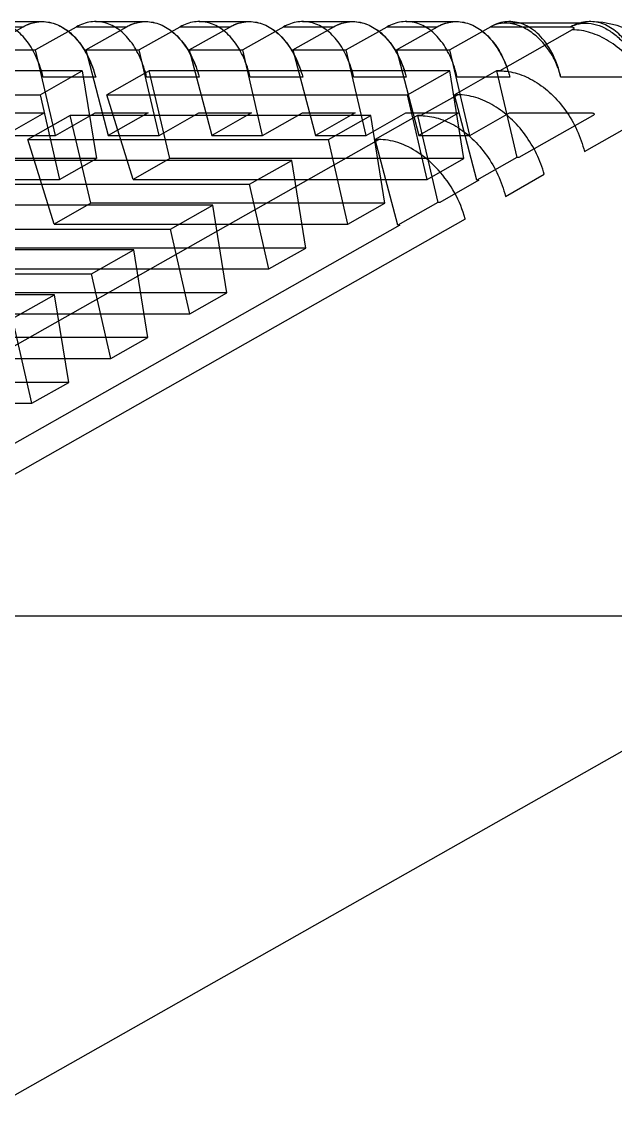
# Model space of a CAD drawing. Header units: millimetres. Extents: x 29 to 396, y -34 to 225.
# Drawn here: x 361.38 to 375, y 122.61 to 147.34 of the extents above; entities that cross this region are included whole.
import ezdxf

# ---------------------------------------------------------------- set-up
doc = ezdxf.new("R2010")
doc.units = ezdxf.units.MM
doc.layers.get('0').update_dxf_attribs({"lineweight": 0})

msp = doc.modelspace()

# ---------------------------------------------------------------- linework, layer by layer
at = {"color": 0, "linetype": 'Continuous', "lineweight": 25}
for p, q in [((360.269, 147.217), (361.418, 147.217)), ((360.481, 146.687), (361.478, 147.251)), ((360.706, 147.338), (361.859, 147.338)), ((362.704, 147.249), (361.707, 146.687)), ((362.643, 147.217), (363.792, 147.217)), ((362.856, 146.687), (363.853, 147.251)), ((363.081, 147.338), (364.234, 147.338)), ((365.079, 147.249), (364.082, 146.687)), ((365.018, 147.217), (366.167, 147.217)), ((365.231, 146.687), (366.227, 147.251)), ((365.456, 147.338), (366.609, 147.338)), ((367.454, 147.249), (366.457, 146.687)), ((367.393, 147.217), (368.542, 147.217)), ((367.606, 146.687), (368.602, 147.251)), ((367.83, 147.338), (368.984, 147.338)), ((369.828, 147.249), (368.831, 146.687)), ((369.768, 147.217), (370.917, 147.217)), ((369.98, 146.687), (370.977, 147.251)), ((370.205, 147.338), (371.358, 147.338)), ((372.203, 147.249), (371.206, 146.687)), ((372.142, 147.217), (373.981, 147.217)), ((374.013, 147.149), (372.352, 146.208)), ((374.318, 147.303), (372.478, 147.303)), ((360.481, 146.687), (361.707, 146.687)), ((362.162, 144.727), (361.707, 146.687)), ((362.856, 146.687), (364.082, 146.687)), ((362.856, 146.687), (363.373, 144.727)), ((364.537, 144.727), (364.082, 146.687)), ((365.231, 146.687), (366.457, 146.687)), ((365.231, 146.687), (365.748, 144.727)), ((366.912, 144.727), (366.457, 146.687)), ((367.606, 146.687), (368.831, 146.687)), ((367.606, 146.687), (368.123, 144.727)), ((369.286, 144.727), (368.831, 146.687)), ((369.98, 146.687), (371.206, 146.687)), ((369.98, 146.687), (370.497, 144.727)), ((371.661, 144.727), (371.206, 146.687)), ((362.777, 146.208), (354.886, 146.208)), ((361.81, 145.661), (362.777, 146.208)), ((362.777, 146.208), (363.101, 144.2)), ((364.309, 146.208), (363.342, 145.661)), ((371.203, 146.208), (364.309, 146.208)), ((364.787, 144.2), (364.309, 146.208)), ((370.237, 145.661), (371.203, 146.208)), ((371.528, 144.2), (371.203, 146.208)), ((372.276, 146.208), (371.309, 145.661)), ((372.352, 146.208), (372.276, 146.208)), ((372.276, 146.208), (372.429, 146.205)), ((372.276, 146.208), (372.744, 144.221)), ((363.084, 146.064), (361.877, 146.064)), ((365.459, 146.064), (364.252, 146.064)), ((367.833, 146.064), (366.627, 146.064)), ((370.208, 146.064), (369.001, 146.064)), ((372.583, 146.064), (371.376, 146.064)), ((375.618, 146.064), (373.751, 146.064)), ((353.92, 145.661), (361.81, 145.661)), ((361.81, 145.661), (362.256, 143.722)), ((363.342, 145.661), (370.237, 145.661)), ((363.941, 143.722), (363.342, 145.661)), ((370.682, 143.722), (370.237, 145.661)), ((371.386, 145.661), (370.54, 145.182)), ((371.309, 145.661), (371.386, 145.661)), ((371.826, 143.701), (371.309, 145.661)), ((371.386, 145.661), (371.373, 145.661)), ((360.7, 145.244), (361.911, 145.244)), ((361.911, 145.244), (360.998, 144.727)), ((362.497, 145.182), (361.53, 144.635)), ((362.162, 144.727), (363.075, 145.244)), ((369.391, 145.182), (362.497, 145.182)), ((362.975, 143.174), (362.497, 145.182)), ((363.075, 145.244), (364.286, 145.244)), ((364.286, 145.244), (363.373, 144.727)), ((364.537, 144.727), (365.45, 145.244)), ((365.45, 145.244), (366.661, 145.244)), ((366.661, 145.244), (365.748, 144.727)), ((366.912, 144.727), (367.824, 145.244)), ((367.824, 145.244), (369.035, 145.244)), ((369.035, 145.244), (368.123, 144.727)), ((368.425, 144.635), (369.391, 145.182)), ((369.286, 144.727), (370.199, 145.244)), ((369.716, 143.174), (369.391, 145.182)), ((370.464, 145.182), (369.497, 144.635)), ((370.199, 145.244), (371.41, 145.244)), ((370.54, 145.182), (370.464, 145.182)), ((370.464, 145.182), (370.617, 145.179)), ((370.464, 145.182), (370.932, 143.195)), ((371.41, 145.244), (370.497, 144.727)), ((371.661, 144.727), (372.574, 145.244)), ((372.574, 145.244), (374.443, 145.244)), ((374.476, 145.175), (372.791, 144.221)), ((374.291, 144.358), (375.975, 145.312)), ((360.998, 144.727), (362.162, 144.727)), ((363.373, 144.727), (364.537, 144.727)), ((365.748, 144.727), (366.912, 144.727)), ((368.123, 144.727), (369.286, 144.727)), ((370.497, 144.727), (371.661, 144.727)), ((354.232, 135.947), (369.574, 144.635)), ((361.53, 144.635), (368.425, 144.635)), ((362.129, 142.695), (361.53, 144.635)), ((368.87, 142.695), (368.425, 144.635)), ((369.497, 144.635), (369.574, 144.635)), ((370.014, 142.675), (369.497, 144.635)), ((363.101, 144.2), (355.364, 144.2)), ((367.579, 144.156), (360.685, 144.156)), ((362.256, 143.722), (363.101, 144.2)), ((364.787, 144.2), (363.941, 143.722)), ((371.528, 144.2), (364.787, 144.2)), ((366.613, 143.608), (367.579, 144.156)), ((367.904, 142.148), (367.579, 144.156)), ((370.682, 143.722), (371.528, 144.2)), ((372.744, 144.221), (371.826, 143.701)), ((372.791, 144.221), (372.744, 144.221)), ((354.519, 143.722), (362.256, 143.722)), ((363.941, 143.722), (370.682, 143.722)), ((371.873, 143.701), (370.979, 143.195)), ((371.826, 143.701), (371.873, 143.701)), ((372.479, 143.332), (373.37, 143.837)), ((359.718, 143.608), (366.613, 143.608)), ((367.058, 141.669), (366.613, 143.608)), ((362.975, 143.174), (362.129, 142.695)), ((369.716, 143.174), (362.975, 143.174)), ((368.87, 142.695), (369.716, 143.174)), ((370.932, 143.195), (370.014, 142.675)), ((370.979, 143.195), (370.932, 143.195)), ((365.767, 143.13), (358.873, 143.13)), ((364.801, 142.582), (365.767, 143.13)), ((366.092, 141.122), (365.767, 143.13)), ((371.558, 142.811), (356.171, 134.097)), ((362.129, 142.695), (368.87, 142.695)), ((370.061, 142.675), (362.366, 138.317)), ((370.014, 142.675), (370.061, 142.675)), ((371.558, 142.811), (371.555, 142.82)), ((357.906, 142.582), (364.801, 142.582)), ((365.246, 140.643), (364.801, 142.582)), ((363.955, 142.104), (357.061, 142.104)), ((367.904, 142.148), (361.163, 142.148)), ((362.989, 141.556), (363.955, 142.104)), ((364.28, 140.096), (363.955, 142.104)), ((367.058, 141.669), (367.904, 142.148)), ((360.317, 141.669), (367.058, 141.669)), ((356.094, 141.556), (362.989, 141.556)), ((363.434, 139.617), (362.989, 141.556)), ((362.143, 141.077), (355.249, 141.077)), ((366.092, 141.122), (359.35, 141.122)), ((361.177, 140.53), (362.143, 141.077)), ((362.468, 139.07), (362.143, 141.077)), ((365.246, 140.643), (366.092, 141.122)), ((358.505, 140.643), (365.246, 140.643)), ((361.622, 138.591), (361.177, 140.53)), ((364.28, 140.096), (357.538, 140.096)), ((363.434, 139.617), (364.28, 140.096)), ((356.693, 139.617), (363.434, 139.617)), ((362.468, 139.07), (355.726, 139.07)), ((361.622, 138.591), (362.468, 139.07)), ((354.881, 138.591), (361.622, 138.591)), ((362.366, 138.317), (354.67, 133.96)), ((332.672, 133.72), (378.712, 133.72)), ((354.896, 119.15), (379.117, 132.865))]:
    msp.add_line(p, q, dxfattribs=at)
msp.add_lwpolyline([(376.43, 145.818), (376.261, 146.254), (376.012, 146.62), (375.708, 146.909), (375.377, 147.117), (375.04, 147.249), (374.716, 147.319), (374.418, 147.338)], dxfattribs=at)
for points, knots in [([(361.877, 146.064), (361.841, 146.217), (361.747, 146.504), (361.534, 146.88), (361.261, 147.162), (360.939, 147.328), (360.588, 147.354), (360.369, 147.274), (360.269, 147.217)], [0, 0, 0, 0, 0.470103, 0.901949, 1.28535, 1.631531, 1.964069, 2.311084, 2.311084, 2.311084, 2.311084]), ([(361.418, 147.217), (361.516, 147.273), (361.731, 147.351), (362.08, 147.332), (362.41, 147.174), (362.7, 146.897), (362.935, 146.517), (363.042, 146.222), (363.084, 146.064)], [0, 0, 0, 0, 0.338281, 0.670131, 1.020052, 1.412331, 1.857885, 2.347843, 2.347843, 2.347843, 2.347843]), ([(361.478, 147.251), (361.584, 147.299), (361.811, 147.362), (362.163, 147.303), (362.469, 147.125), (362.724, 146.851), (362.941, 146.497), (363.04, 146.217), (363.084, 146.064)], [0, 0, 0, 0, 0.348835, 0.686672, 1.040078, 1.392626, 1.799678, 2.277106, 2.277106, 2.277106, 2.277106]), ([(364.252, 146.064), (364.216, 146.217), (364.122, 146.504), (363.909, 146.88), (363.636, 147.162), (363.314, 147.328), (362.963, 147.354), (362.744, 147.274), (362.643, 147.217)], [0, 0, 0, 0, 0.470103, 0.901949, 1.28535, 1.631531, 1.964069, 2.311084, 2.311084, 2.311084, 2.311084]), ([(363.792, 147.217), (363.89, 147.273), (364.106, 147.351), (364.455, 147.332), (364.785, 147.174), (365.074, 146.897), (365.31, 146.517), (365.416, 146.222), (365.459, 146.064)], [0, 0, 0, 0, 0.338281, 0.670131, 1.020052, 1.412331, 1.857885, 2.347843, 2.347843, 2.347843, 2.347843]), ([(363.853, 147.251), (363.959, 147.299), (364.186, 147.362), (364.537, 147.303), (364.844, 147.125), (365.099, 146.851), (365.316, 146.497), (365.414, 146.217), (365.459, 146.064)], [0, 0, 0, 0, 0.348835, 0.686672, 1.040078, 1.392626, 1.799678, 2.277106, 2.277106, 2.277106, 2.277106]), ([(366.627, 146.064), (366.591, 146.217), (366.497, 146.504), (366.283, 146.88), (366.01, 147.162), (365.689, 147.328), (365.338, 147.354), (365.119, 147.274), (365.018, 147.217)], [0, 0, 0, 0, 0.470103, 0.901949, 1.28535, 1.631531, 1.964069, 2.311084, 2.311084, 2.311084, 2.311084]), ([(366.167, 147.217), (366.265, 147.273), (366.481, 147.351), (366.83, 147.332), (367.159, 147.174), (367.449, 146.897), (367.684, 146.517), (367.791, 146.222), (367.833, 146.064)], [0, 0, 0, 0, 0.338281, 0.670131, 1.020052, 1.412331, 1.857885, 2.347843, 2.347843, 2.347843, 2.347843]), ([(366.227, 147.251), (366.333, 147.299), (366.561, 147.362), (366.912, 147.303), (367.219, 147.125), (367.474, 146.851), (367.69, 146.497), (367.789, 146.217), (367.833, 146.064)], [0, 0, 0, 0, 0.348835, 0.686672, 1.040078, 1.392626, 1.799678, 2.277106, 2.277106, 2.277106, 2.277106]), ([(369.001, 146.064), (368.966, 146.217), (368.872, 146.504), (368.658, 146.88), (368.385, 147.162), (368.064, 147.328), (367.713, 147.354), (367.493, 147.274), (367.393, 147.217)], [0, 0, 0, 0, 0.470103, 0.901949, 1.28535, 1.631531, 1.964069, 2.311084, 2.311084, 2.311084, 2.311084]), ([(368.542, 147.217), (368.64, 147.273), (368.856, 147.351), (369.204, 147.332), (369.534, 147.174), (369.824, 146.897), (370.059, 146.517), (370.166, 146.222), (370.208, 146.064)], [0, 0, 0, 0, 0.338281, 0.670131, 1.020052, 1.412331, 1.857885, 2.347843, 2.347843, 2.347843, 2.347843]), ([(368.602, 147.251), (368.708, 147.299), (368.936, 147.362), (369.287, 147.303), (369.593, 147.125), (369.849, 146.851), (370.065, 146.497), (370.164, 146.217), (370.208, 146.064)], [0, 0, 0, 0, 0.348835, 0.686672, 1.040078, 1.392626, 1.799678, 2.277106, 2.277106, 2.277106, 2.277106]), ([(371.376, 146.064), (371.34, 146.217), (371.247, 146.504), (371.033, 146.88), (370.76, 147.162), (370.438, 147.328), (370.087, 147.354), (369.868, 147.274), (369.768, 147.217)], [0, 0, 0, 0, 0.470103, 0.901949, 1.28535, 1.631531, 1.964069, 2.311084, 2.311084, 2.311084, 2.311084]), ([(370.917, 147.217), (371.015, 147.273), (371.23, 147.351), (371.579, 147.332), (371.909, 147.174), (372.199, 146.897), (372.434, 146.517), (372.541, 146.222), (372.583, 146.064)], [0, 0, 0, 0, 0.338281, 0.670131, 1.020052, 1.412331, 1.857885, 2.347843, 2.347843, 2.347843, 2.347843]), ([(370.977, 147.251), (371.083, 147.299), (371.311, 147.362), (371.662, 147.303), (371.968, 147.125), (372.223, 146.851), (372.44, 146.497), (372.539, 146.217), (372.583, 146.064)], [0, 0, 0, 0, 0.348835, 0.686672, 1.040078, 1.392626, 1.799678, 2.277106, 2.277106, 2.277106, 2.277106]), ([(373.751, 146.064), (373.724, 146.18), (373.644, 146.41), (373.462, 146.721), (373.226, 146.985), (372.959, 147.18), (372.673, 147.295), (372.39, 147.316), (372.216, 147.259), (372.142, 147.217)], [0, 0, 0, 0, 0.355454, 0.724743, 1.075591, 1.408689, 1.710012, 1.989173, 2.243093, 2.243093, 2.243093, 2.243093]), ([(373.747, 146.082), (373.708, 146.251), (373.593, 146.576), (373.325, 146.994), (372.966, 147.277), (372.563, 147.367), (372.311, 147.304), (372.203, 147.249)], [0, 0, 0, 0, 0.520917, 1.025242, 1.470518, 1.856507, 2.220334, 2.220334, 2.220334, 2.220334]), ([(375.618, 146.064), (375.58, 146.219), (375.481, 146.504), (375.262, 146.876), (374.988, 147.157), (374.663, 147.326), (374.307, 147.355), (374.083, 147.275), (373.981, 147.217)], [0, 0, 0, 0, 0.477506, 0.900348, 1.285529, 1.63907, 1.975977, 2.329234, 2.329234, 2.329234, 2.329234]), ([(373.981, 147.217), (374.015, 147.237), (374.088, 147.269), (374.243, 147.308), (374.451, 147.304), (374.699, 147.228), (374.939, 147.089), (375.163, 146.897), (375.359, 146.657), (375.519, 146.377), (375.591, 146.171), (375.618, 146.064)], [0, 0, 0, 0, 0.119353, 0.237142, 0.476827, 0.732586, 1.008303, 1.302733, 1.612429, 1.933756, 2.264433, 2.264433, 2.264433, 2.264433]), ([(373.981, 147.217), (373.997, 147.216), (374.02, 147.215), (374.06, 147.201), (374.044, 147.166), (374.025, 147.156), (374.013, 147.149)], [0, 0, 0, 0, 0.0498829, 0.0770265, 0.0995624, 0.1427732, 0.1427732, 0.1427732, 0.1427732]), ([(375.975, 145.312), (375.933, 145.476), (375.819, 145.792), (375.566, 146.226), (375.244, 146.603), (374.865, 146.901), (374.45, 147.098), (374.155, 147.149), (374.013, 147.149)], [0, 0, 0, 0, 0.506667, 1.003169, 1.499438, 1.984108, 2.439978, 2.865147, 2.865147, 2.865147, 2.865147]), ([(372.352, 146.208), (372.487, 146.208), (372.77, 146.162), (373.173, 145.976), (373.549, 145.684), (373.877, 145.304), (374.136, 144.856), (374.251, 144.527), (374.291, 144.358)], [0, 0, 0, 0, 0.403836, 0.845678, 1.319397, 1.821443, 2.342535, 2.861437, 2.861437, 2.861437, 2.861437]), ([(373.37, 143.837), (373.327, 143.998), (373.208, 144.316), (372.947, 144.75), (372.615, 145.126), (372.232, 145.42), (371.818, 145.612), (371.525, 145.661), (371.386, 145.661)], [0, 0, 0, 0, 0.499963, 1.011534, 1.513004, 1.995139, 2.450185, 2.869223, 2.869223, 2.869223, 2.869223]), ([(370.54, 145.182), (370.675, 145.182), (370.958, 145.135), (371.361, 144.949), (371.737, 144.658), (372.065, 144.278), (372.324, 143.83), (372.439, 143.501), (372.479, 143.332)], [0, 0, 0, 0, 0.403836, 0.845678, 1.319397, 1.821442, 2.342534, 2.861436, 2.861436, 2.861436, 2.861436]), ([(374.443, 145.244), (374.453, 145.244), (374.469, 145.243), (374.49, 145.24), (374.505, 145.233), (374.515, 145.224), (374.516, 145.212), (374.509, 145.199), (374.495, 145.187), (374.483, 145.179), (374.476, 145.175)], [0, 0, 0, 0, 0.0272579, 0.0486129, 0.0645331, 0.0762221, 0.0866069, 0.099655, 0.1177628, 0.1419638, 0.1419638, 0.1419638, 0.1419638]), ([(371.555, 142.82), (371.501, 143.024), (371.337, 143.427), (370.966, 143.943), (370.517, 144.337), (370.044, 144.579), (369.715, 144.637), (369.562, 144.635)], [0, 0, 0, 0, 0.633745, 1.290223, 1.888468, 2.410198, 2.86817, 2.86817, 2.86817, 2.86817])]:
    msp.add_open_spline(points, degree=3, knots=knots, dxfattribs=at)

doc.saveas('drawing.dxf')
